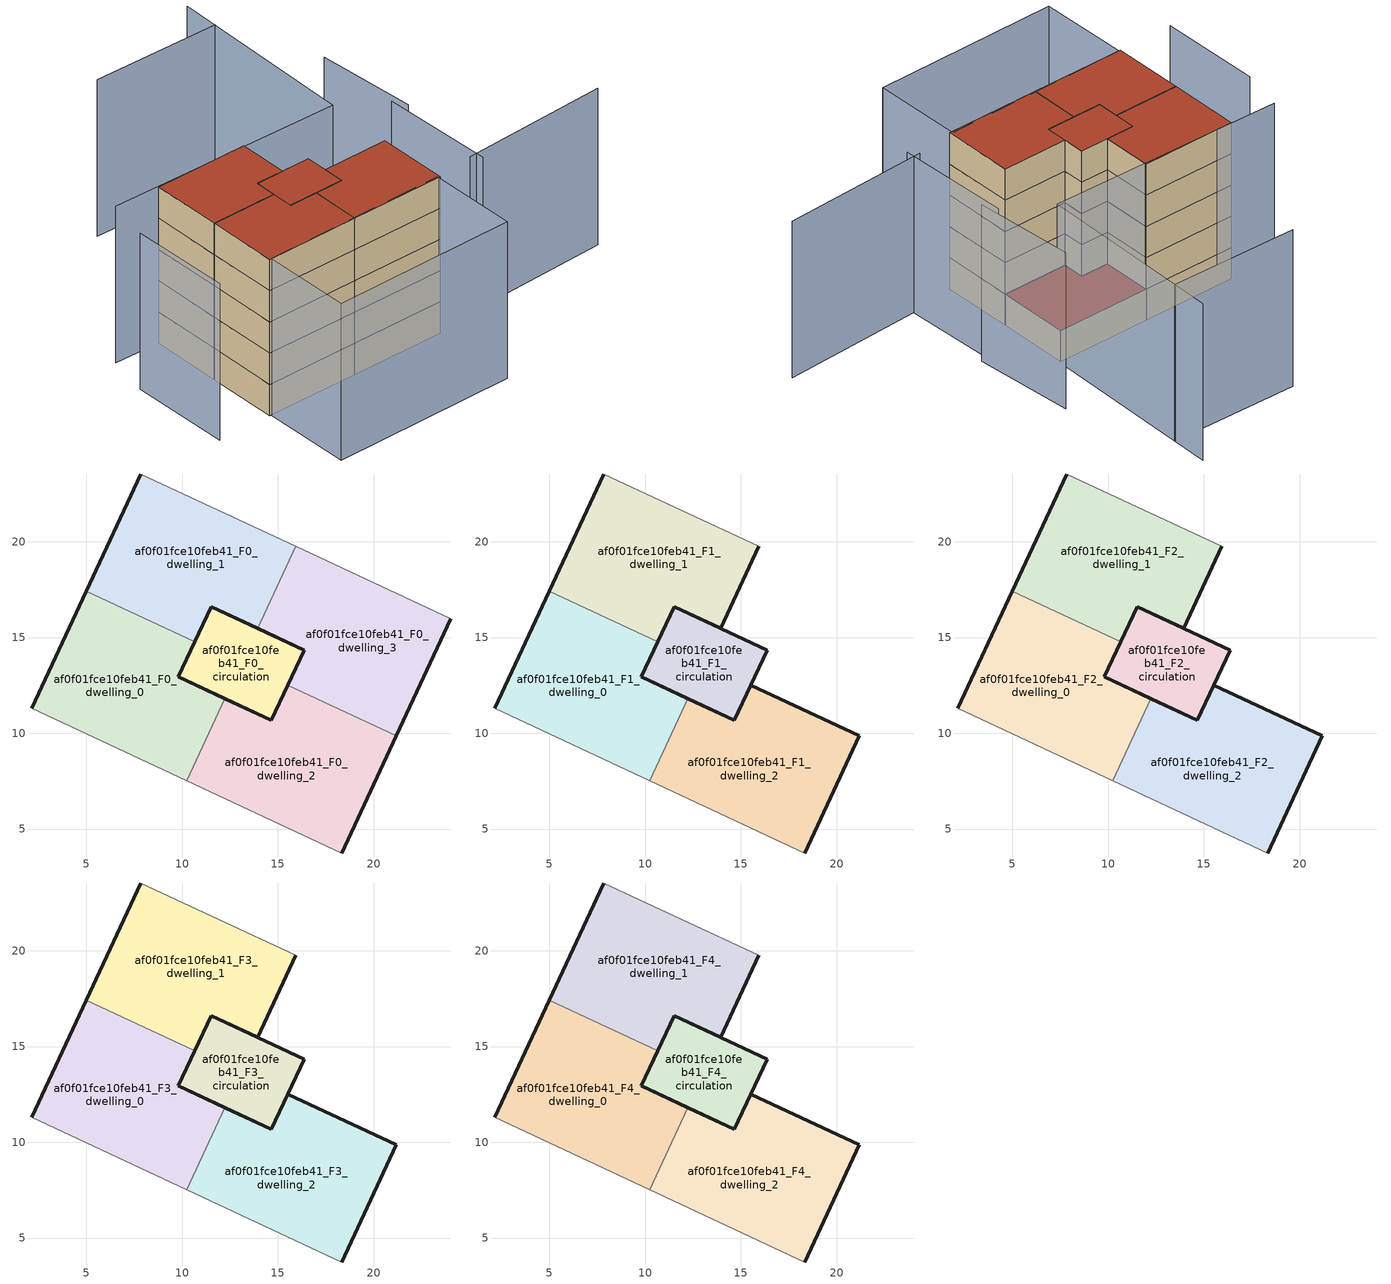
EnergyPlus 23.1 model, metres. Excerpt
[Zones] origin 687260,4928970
af0f01fce10feb41_F0_dwelling_0
 floor ground (EU_floor_Construction): 10.66,14.78 9.8,12.94 12.23,11.81 10.23,7.52 2.14,11.3 4.99,17.42 z0
 wall outside (EU_wall_Construction): 4.99,17.42 2.14,11.3 / 12.23,11.81 9.8,12.94 10.66,14.78 z0:3
 wall adiabatic (EU_wall_Construction): 2.14,11.3 10.23,7.52 z0:3
 wall to af0f01fce10feb41_F0_dwelling_2 (EU_wall_Construction): 10.23,7.52 12.23,11.81 z0:3
 wall to af0f01fce10feb41_F0_dwelling_1 (EU_wall_Construction): 10.66,14.78 4.99,17.42 z0:3
af0f01fce10feb41_F0_dwelling_1
 floor ground (EU_floor_Construction): 15.94,19.76 13.94,15.48 11.52,16.61 10.66,14.78 4.99,17.42 7.85,23.54 z0
 wall outside (EU_wall_Construction): 7.85,23.54 4.99,17.42 / 10.66,14.78 11.52,16.61 13.94,15.48 z0:3
 wall adiabatic (EU_wall_Construction): 15.94,19.76 7.85,23.54 z0:3
 wall to af0f01fce10feb41_F0_dwelling_3 (EU_wall_Construction): 13.94,15.48 15.94,19.76 z0:3
af0f01fce10feb41_F0_dwelling_2
 floor ground (EU_floor_Construction): 21.18,9.87 18.32,3.75 10.23,7.52 12.23,11.81 14.66,10.67 15.51,12.51 z0
 wall outside (EU_wall_Construction): 18.32,3.75 21.18,9.87 / 15.51,12.51 14.66,10.67 12.23,11.81 z0:3
 wall adiabatic (EU_wall_Construction): 10.23,7.52 18.32,3.75 z0:3
 wall to af0f01fce10feb41_F0_dwelling_3 (EU_wall_Construction): 21.18,9.87 15.51,12.51 z0:3
af0f01fce10feb41_F0_dwelling_3
 floor ground (EU_floor_Construction): 24.04,15.98 21.18,9.87 15.51,12.51 16.37,14.35 13.94,15.48 15.94,19.76 z0
 wall outside (EU_wall_Construction): 21.18,9.87 24.04,15.98 / 13.94,15.48 16.37,14.35 15.51,12.51 z0:3
 wall adiabatic (EU_wall_Construction): 24.04,15.98 15.94,19.76 z0:3
 roof outside (EU_roof_Construction): 21.18,9.87 24.04,15.98 15.94,19.76 13.94,15.48 16.37,14.35 15.51,12.51 z3
af0f01fce10feb41_F0_circulation
 floor ground (EU_floor_Construction): 16.37,14.35 14.66,10.67 9.8,12.94 11.52,16.61 z0
 wall outside (EU_wall_Construction): 14.66,10.67 16.37,14.35 11.52,16.61 9.8,12.94 14.66,10.67 z0:3
af0f01fce10feb41_F1_dwelling_0
 floor to af0f01fce10feb41_F0_dwelling_0 (EU_floor_Construction): 10.66,14.78 9.8,12.94 12.23,11.81 10.23,7.52 2.14,11.3 4.99,17.42 z3
 wall outside (EU_wall_Construction): 4.99,17.42 2.14,11.3 / 12.23,11.81 9.8,12.94 10.66,14.78 z3:6
 wall adiabatic (EU_wall_Construction): 2.14,11.3 10.23,7.52 z3:6
 wall to af0f01fce10feb41_F1_dwelling_2 (EU_wall_Construction): 10.23,7.52 12.23,11.81 z3:6
 wall to af0f01fce10feb41_F1_dwelling_1 (EU_wall_Construction): 10.66,14.78 4.99,17.42 z3:6
af0f01fce10feb41_F1_dwelling_1
 floor to af0f01fce10feb41_F0_dwelling_1 (EU_floor_Construction): 15.94,19.76 13.94,15.48 11.52,16.61 10.66,14.78 4.99,17.42 7.85,23.54 z3
 wall outside (EU_wall_Construction): 7.85,23.54 4.99,17.42 / 10.66,14.78 11.52,16.61 13.94,15.48 15.94,19.76 z3:6
 wall adiabatic (EU_wall_Construction): 15.94,19.76 7.85,23.54 z3:6
af0f01fce10feb41_F1_dwelling_2
 floor to af0f01fce10feb41_F0_dwelling_2 (EU_floor_Construction): 21.18,9.87 18.32,3.75 10.23,7.52 12.23,11.81 14.66,10.67 15.51,12.51 z3
 wall outside (EU_wall_Construction): 18.32,3.75 21.18,9.87 15.51,12.51 14.66,10.67 12.23,11.81 z3:6
 wall adiabatic (EU_wall_Construction): 10.23,7.52 18.32,3.75 z3:6
af0f01fce10feb41_F1_circulation
 floor to af0f01fce10feb41_F0_circulation (EU_floor_Construction): 16.37,14.35 14.66,10.67 9.8,12.94 11.52,16.61 z3
 wall outside (EU_wall_Construction): 14.66,10.67 16.37,14.35 11.52,16.61 9.8,12.94 14.66,10.67 z3:6
af0f01fce10feb41_F2_dwelling_0
 floor to af0f01fce10feb41_F1_dwelling_0 (EU_floor_Construction): 10.66,14.78 9.8,12.94 12.23,11.81 10.23,7.52 2.14,11.3 4.99,17.42 z6
 wall outside (EU_wall_Construction): 4.99,17.42 2.14,11.3 / 12.23,11.81 9.8,12.94 10.66,14.78 z6:9
 wall adiabatic (EU_wall_Construction): 2.14,11.3 10.23,7.52 z6:9
 wall to af0f01fce10feb41_F2_dwelling_2 (EU_wall_Construction): 10.23,7.52 12.23,11.81 z6:9
 wall to af0f01fce10feb41_F2_dwelling_1 (EU_wall_Construction): 10.66,14.78 4.99,17.42 z6:9
af0f01fce10feb41_F2_dwelling_1
 floor to af0f01fce10feb41_F1_dwelling_1 (EU_floor_Construction): 15.94,19.76 13.94,15.48 11.52,16.61 10.66,14.78 4.99,17.42 7.85,23.54 z6
 wall outside (EU_wall_Construction): 7.85,23.54 4.99,17.42 / 10.66,14.78 11.52,16.61 13.94,15.48 15.94,19.76 z6:9
 wall adiabatic (EU_wall_Construction): 15.94,19.76 7.85,23.54 z6:9
af0f01fce10feb41_F2_dwelling_2
 floor to af0f01fce10feb41_F1_dwelling_2 (EU_floor_Construction): 21.18,9.87 18.32,3.75 10.23,7.52 12.23,11.81 14.66,10.67 15.51,12.51 z6
 wall outside (EU_wall_Construction): 18.32,3.75 21.18,9.87 15.51,12.51 14.66,10.67 12.23,11.81 z6:9
 wall adiabatic (EU_wall_Construction): 10.23,7.52 18.32,3.75 z6:9
af0f01fce10feb41_F2_circulation
 floor to af0f01fce10feb41_F1_circulation (EU_floor_Construction): 16.37,14.35 14.66,10.67 9.8,12.94 11.52,16.61 z6
 wall outside (EU_wall_Construction): 14.66,10.67 16.37,14.35 11.52,16.61 9.8,12.94 14.66,10.67 z6:9
af0f01fce10feb41_F3_dwelling_0
 floor to af0f01fce10feb41_F2_dwelling_0 (EU_floor_Construction): 10.66,14.78 9.8,12.94 12.23,11.81 10.23,7.52 2.14,11.3 4.99,17.42 z9
 wall outside (EU_wall_Construction): 4.99,17.42 2.14,11.3 / 12.23,11.81 9.8,12.94 10.66,14.78 z9:12
 wall adiabatic (EU_wall_Construction): 2.14,11.3 10.23,7.52 z9:12
 wall to af0f01fce10feb41_F3_dwelling_2 (EU_wall_Construction): 10.23,7.52 12.23,11.81 z9:12
 wall to af0f01fce10feb41_F3_dwelling_1 (EU_wall_Construction): 10.66,14.78 4.99,17.42 z9:12
af0f01fce10feb41_F3_dwelling_1
 floor to af0f01fce10feb41_F2_dwelling_1 (EU_floor_Construction): 15.94,19.76 13.94,15.48 11.52,16.61 10.66,14.78 4.99,17.42 7.85,23.54 z9
 wall outside (EU_wall_Construction): 7.85,23.54 4.99,17.42 / 10.66,14.78 11.52,16.61 13.94,15.48 15.94,19.76 z9:12
 wall adiabatic (EU_wall_Construction): 15.94,19.76 7.85,23.54 z9:12
af0f01fce10feb41_F3_dwelling_2
 floor to af0f01fce10feb41_F2_dwelling_2 (EU_floor_Construction): 21.18,9.87 18.32,3.75 10.23,7.52 12.23,11.81 14.66,10.67 15.51,12.51 z9
 wall outside (EU_wall_Construction): 18.32,3.75 21.18,9.87 15.51,12.51 14.66,10.67 12.23,11.81 z9:12
 wall adiabatic (EU_wall_Construction): 10.23,7.52 18.32,3.75 z9:12
af0f01fce10feb41_F3_circulation
 floor to af0f01fce10feb41_F2_circulation (EU_floor_Construction): 16.37,14.35 14.66,10.67 9.8,12.94 11.52,16.61 z9
 wall outside (EU_wall_Construction): 14.66,10.67 16.37,14.35 11.52,16.61 9.8,12.94 14.66,10.67 z9:12
af0f01fce10feb41_F4_dwelling_0
 floor to af0f01fce10feb41_F3_dwelling_0 (EU_floor_Construction): 10.66,14.78 9.8,12.94 12.23,11.81 10.23,7.52 2.14,11.3 4.99,17.42 z12
 wall outside (EU_wall_Construction): 4.99,17.42 2.14,11.3 / 12.23,11.81 9.8,12.94 10.66,14.78 z12:15
 wall adiabatic (EU_wall_Construction): 2.14,11.3 10.23,7.52 z12:15
 wall to af0f01fce10feb41_F4_dwelling_2 (EU_wall_Construction): 10.23,7.52 12.23,11.81 z12:15
 wall to af0f01fce10feb41_F4_dwelling_1 (EU_wall_Construction): 10.66,14.78 4.99,17.42 z12:15
 roof outside (EU_roof_Construction): 10.23,7.52 12.23,11.81 9.8,12.94 10.66,14.78 4.99,17.42 2.14,11.3 z15
af0f01fce10feb41_F4_dwelling_1
 floor to af0f01fce10feb41_F3_dwelling_1 (EU_floor_Construction): 15.94,19.76 13.94,15.48 11.52,16.61 10.66,14.78 4.99,17.42 7.85,23.54 z12
 wall outside (EU_wall_Construction): 7.85,23.54 4.99,17.42 / 10.66,14.78 11.52,16.61 13.94,15.48 15.94,19.76 z12:15
 wall adiabatic (EU_wall_Construction): 15.94,19.76 7.85,23.54 z12:15
 roof outside (EU_roof_Construction): 13.94,15.48 15.94,19.76 7.85,23.54 4.99,17.42 10.66,14.78 11.52,16.61 z15
af0f01fce10feb41_F4_dwelling_2
 floor to af0f01fce10feb41_F3_dwelling_2 (EU_floor_Construction): 21.18,9.87 18.32,3.75 10.23,7.52 12.23,11.81 14.66,10.67 15.51,12.51 z12
 wall outside (EU_wall_Construction): 18.32,3.75 21.18,9.87 15.51,12.51 14.66,10.67 12.23,11.81 z12:15
 wall adiabatic (EU_wall_Construction): 10.23,7.52 18.32,3.75 z12:15
 roof outside (EU_roof_Construction): 18.32,3.75 21.18,9.87 15.51,12.51 14.66,10.67 12.23,11.81 10.23,7.52 z15
af0f01fce10feb41_F4_circulation
 floor to af0f01fce10feb41_F3_circulation (EU_floor_Construction): 16.37,14.35 14.66,10.67 9.8,12.94 11.52,16.61 z12
 wall outside (EU_wall_Construction): 14.66,10.67 16.37,14.35 11.52,16.61 9.8,12.94 14.66,10.67 z12:15
 roof outside (EU_roof_Construction): 14.66,10.67 16.37,14.35 11.52,16.61 9.8,12.94 z15
shading: 21.91,2.74 34.8,-2.55 / 22.19,1.81 26.49,11.63 / 26.52,10.24 29.91,19.06 / 1.32,22.21 -2.6,13.51 / 32.03,31.93 24,15.66 / 24,15.66 3.98,25.54 / 30.51,28.82 19.62,34.18 / -1.2,3.59 2.29,11.24 / 2.29,11.24 18.22,3.96 / 18.22,3.96 14.73,-3.68 / 14.73,-3.68 -1.2,3.59 z0:15
[Building]
EU S2 Campaign: North Axis=0; Terrain=City; Solar Distribution=FullExterior
[Site:Location]
Bologna: Latitude=44.5; Longitude=11.25; Time Zone=1; Elevation=37
[SizingPeriod:WeatherFileDays]
AnnualSizingPeriod: Begin Month=1; Begin Day of Month=1; End Month=12; End Day of Month=31; Day of Week for Start Day=Monday; Use Weather File Daylight Saving Period=No; Use Weather File Rain and Snow Indicators=No
[MATERIAL]
EU_InternalMass_Material: Roughness=MediumRough; Thickness=0.1; Conductivity=1; Density=1800; Specific Heat=900; Thermal Absorptance=0.9; Solar Absorptance=0.7; Visible Absorptance=0.7
[MATERIAL:NOMASS] Roughness=MediumRough; Thermal Absorptance=0.9; Solar Absorptance=0.7; Visible Absorptance=0.7
Name | Thermal Resistance
EU_wall_NoMass | 0.905828
EU_roof_NoMass | 0.37593
EU_floor_NoMass | 0.67114
[CONSTRUCTION]
EU_wall_Construction: EU_wall_NoMass
EU_roof_Construction: EU_roof_NoMass
EU_floor_Construction: EU_floor_NoMass
EU_InternalMass_Construction: EU_InternalMass_Material
[ZONE] Type=1; Multiplier=1; Ceiling Height=autocalculate; Floor Area=autocalculate; Part of Total Floor Area=Yes
Name | Volume
af0f01fce10feb41_F0_dwelling_0; af0f01fce10feb41_F1_dwelling_0; af0f01fce10feb41_F2_dwelling_0; af0f01fce10feb41_F3_dwelling_0; af0f01fce10feb41_F4_dwelling_0 | 164.664
af0f01fce10feb41_F0_dwelling_1; af0f01fce10feb41_F1_dwelling_1; af0f01fce10feb41_F2_dwelling_1; af0f01fce10feb41_F3_dwelling_1; af0f01fce10feb41_F4_dwelling_1; af0f01fce10feb41_F0_dwelling_2; af0f01fce10feb41_F1_dwelling_2; af0f01fce10feb41_F2_dwelling_2; af0f01fce10feb41_F3_dwelling_2; af0f01fce10feb41_F4_dwelling_2; af0f01fce10feb41_F0_dwelling_3 | 164.662
af0f01fce10feb41_F0_circulation; af0f01fce10feb41_F1_circulation; af0f01fce10feb41_F2_circulation; af0f01fce10feb41_F3_circulation; af0f01fce10feb41_F4_circulation | 65.1416
[INTERNALMASS] Construction=EU_InternalMass_Construction
Name | Zone or ZoneList | Surface Area
af0f01fce10feb41_F0_dwelling_0_EU_InternalMass | af0f01fce10feb41_F0_dwelling_0 | 54.8875
af0f01fce10feb41_F0_dwelling_1_EU_InternalMass | af0f01fce10feb41_F0_dwelling_1 | 54.8875
af0f01fce10feb41_F0_dwelling_2_EU_InternalMass | af0f01fce10feb41_F0_dwelling_2 | 54.8875
af0f01fce10feb41_F0_dwelling_3_EU_InternalMass | af0f01fce10feb41_F0_dwelling_3 | 54.8875
af0f01fce10feb41_F1_dwelling_0_EU_InternalMass | af0f01fce10feb41_F1_dwelling_0 | 109.775
af0f01fce10feb41_F1_dwelling_1_EU_InternalMass | af0f01fce10feb41_F1_dwelling_1 | 54.8875
af0f01fce10feb41_F1_dwelling_2_EU_InternalMass | af0f01fce10feb41_F1_dwelling_2 | 54.8875
af0f01fce10feb41_F2_dwelling_0_EU_InternalMass | af0f01fce10feb41_F2_dwelling_0 | 109.775
af0f01fce10feb41_F2_dwelling_1_EU_InternalMass | af0f01fce10feb41_F2_dwelling_1 | 54.8875
af0f01fce10feb41_F2_dwelling_2_EU_InternalMass | af0f01fce10feb41_F2_dwelling_2 | 54.8875
af0f01fce10feb41_F3_dwelling_0_EU_InternalMass | af0f01fce10feb41_F3_dwelling_0 | 109.775
af0f01fce10feb41_F3_dwelling_1_EU_InternalMass | af0f01fce10feb41_F3_dwelling_1 | 54.8875
af0f01fce10feb41_F3_dwelling_2_EU_InternalMass | af0f01fce10feb41_F3_dwelling_2 | 54.8875
af0f01fce10feb41_F4_dwelling_0_EU_InternalMass | af0f01fce10feb41_F4_dwelling_0 | 109.775
af0f01fce10feb41_F4_dwelling_1_EU_InternalMass | af0f01fce10feb41_F4_dwelling_1 | 54.8875
af0f01fce10feb41_F4_dwelling_2_EU_InternalMass | af0f01fce10feb41_F4_dwelling_2 | 54.8875
[OTHEREQUIPMENT] Fuel Type=Electricity; Design Level Calculation Method=Watts/Area; Power per Zone Floor Area=1; Fraction Latent=0; Fraction Radiant=0; Fraction Lost=0; Carbon Dioxide Generation Rate=0; EndUse Subcategory=EU_Step8_InternalGains
Name | Zone or ZoneList or Space or SpaceList | Schedule
EU_Step8_InternalGain_af0f01fce10feb41_F0_dwelling_0_f000 | af0f01fce10feb41_F0_dwelling_0 | EU_Step8_GainSchedule_af0f01fce10feb41_F0_dwelling_0_f000
EU_Step8_InternalGain_af0f01fce10feb41_F0_dwelling_1_f000 | af0f01fce10feb41_F0_dwelling_1 | EU_Step8_GainSchedule_af0f01fce10feb41_F0_dwelling_1_f000
EU_Step8_InternalGain_af0f01fce10feb41_F0_dwelling_2_f000 | af0f01fce10feb41_F0_dwelling_2 | EU_Step8_GainSchedule_af0f01fce10feb41_F0_dwelling_2_f000
EU_Step8_InternalGain_af0f01fce10feb41_F0_dwelling_3_f000 | af0f01fce10feb41_F0_dwelling_3 | EU_Step8_GainSchedule_af0f01fce10feb41_F0_dwelling_3_f000
EU_Step8_InternalGain_af0f01fce10feb41_F1_dwelling_0_f000 | af0f01fce10feb41_F1_dwelling_0 | EU_Step8_GainSchedule_af0f01fce10feb41_F1_dwelling_0_f000
EU_Step8_InternalGain_af0f01fce10feb41_F1_dwelling_1_f000 | af0f01fce10feb41_F1_dwelling_1 | EU_Step8_GainSchedule_af0f01fce10feb41_F1_dwelling_1_f000
EU_Step8_InternalGain_af0f01fce10feb41_F1_dwelling_2_f000 | af0f01fce10feb41_F1_dwelling_2 | EU_Step8_GainSchedule_af0f01fce10feb41_F1_dwelling_2_f000
EU_Step8_InternalGain_af0f01fce10feb41_F2_dwelling_0_f000 | af0f01fce10feb41_F2_dwelling_0 | EU_Step8_GainSchedule_af0f01fce10feb41_F2_dwelling_0_f000
EU_Step8_InternalGain_af0f01fce10feb41_F2_dwelling_1_f000 | af0f01fce10feb41_F2_dwelling_1 | EU_Step8_GainSchedule_af0f01fce10feb41_F2_dwelling_1_f000
EU_Step8_InternalGain_af0f01fce10feb41_F2_dwelling_2_f000 | af0f01fce10feb41_F2_dwelling_2 | EU_Step8_GainSchedule_af0f01fce10feb41_F2_dwelling_2_f000
EU_Step8_InternalGain_af0f01fce10feb41_F3_dwelling_0_f000 | af0f01fce10feb41_F3_dwelling_0 | EU_Step8_GainSchedule_af0f01fce10feb41_F3_dwelling_0_f000
EU_Step8_InternalGain_af0f01fce10feb41_F3_dwelling_1_f000 | af0f01fce10feb41_F3_dwelling_1 | EU_Step8_GainSchedule_af0f01fce10feb41_F3_dwelling_1_f000
EU_Step8_InternalGain_af0f01fce10feb41_F3_dwelling_2_f000 | af0f01fce10feb41_F3_dwelling_2 | EU_Step8_GainSchedule_af0f01fce10feb41_F3_dwelling_2_f000
EU_Step8_InternalGain_af0f01fce10feb41_F4_dwelling_0_f000 | af0f01fce10feb41_F4_dwelling_0 | EU_Step8_GainSchedule_af0f01fce10feb41_F4_dwelling_0_f000
EU_Step8_InternalGain_af0f01fce10feb41_F4_dwelling_1_f000 | af0f01fce10feb41_F4_dwelling_1 | EU_Step8_GainSchedule_af0f01fce10feb41_F4_dwelling_1_f000
EU_Step8_InternalGain_af0f01fce10feb41_F4_dwelling_2_f000 | af0f01fce10feb41_F4_dwelling_2 | EU_Step8_GainSchedule_af0f01fce10feb41_F4_dwelling_2_f000
[ZONEINFILTRATION:DESIGNFLOWRATE] Schedule=EU_AlwaysOn; Design Flow Rate Calculation Method=Flow/Area; Flow Rate per Floor Area=0.0005; Constant Term Coefficient=1; Temperature Term Coefficient=0; Velocity Term Coefficient=0; Velocity Squared Term Coefficient=0
Name | Zone or ZoneList or Space or SpaceList
EU_Circulation_Infiltration_af0f01fce10feb41_F0_circulation | af0f01fce10feb41_F0_circulation
EU_Circulation_Infiltration_af0f01fce10feb41_F1_circulation | af0f01fce10feb41_F1_circulation
EU_Circulation_Infiltration_af0f01fce10feb41_F2_circulation | af0f01fce10feb41_F2_circulation
EU_Circulation_Infiltration_af0f01fce10feb41_F3_circulation | af0f01fce10feb41_F3_circulation
EU_Circulation_Infiltration_af0f01fce10feb41_F4_circulation | af0f01fce10feb41_F4_circulation
[ZONEVENTILATION:DESIGNFLOWRATE] Schedule=EU_AlwaysOn; Design Flow Rate Calculation Method=AirChanges/Hour; Air Changes per Hour=0.73129; Ventilation Type=Natural; Fan Pressure Rise=0; Fan Total Efficiency=1; Constant Term Coefficient=1; Temperature Term Coefficient=0; Velocity Term Coefficient=0; Velocity Squared Term Coefficient=0; Minimum Indoor Temperature=-100; Maximum Indoor Temperature=100; Delta Temperature=-100; Minimum Outdoor Temperature=-100; Maximum Outdoor Temperature=100; Maximum Wind Speed=40
Name | Zone or ZoneList or Space or SpaceList
EU_ConstantAir_af0f01fce10feb41_F0_dwelling_0 | af0f01fce10feb41_F0_dwelling_0
EU_ConstantAir_af0f01fce10feb41_F0_dwelling_1 | af0f01fce10feb41_F0_dwelling_1
EU_ConstantAir_af0f01fce10feb41_F0_dwelling_2 | af0f01fce10feb41_F0_dwelling_2
EU_ConstantAir_af0f01fce10feb41_F0_dwelling_3 | af0f01fce10feb41_F0_dwelling_3
EU_ConstantAir_af0f01fce10feb41_F1_dwelling_0 | af0f01fce10feb41_F1_dwelling_0
EU_ConstantAir_af0f01fce10feb41_F1_dwelling_1 | af0f01fce10feb41_F1_dwelling_1
EU_ConstantAir_af0f01fce10feb41_F1_dwelling_2 | af0f01fce10feb41_F1_dwelling_2
EU_ConstantAir_af0f01fce10feb41_F2_dwelling_0 | af0f01fce10feb41_F2_dwelling_0
EU_ConstantAir_af0f01fce10feb41_F2_dwelling_1 | af0f01fce10feb41_F2_dwelling_1
EU_ConstantAir_af0f01fce10feb41_F2_dwelling_2 | af0f01fce10feb41_F2_dwelling_2
EU_ConstantAir_af0f01fce10feb41_F3_dwelling_0 | af0f01fce10feb41_F3_dwelling_0
EU_ConstantAir_af0f01fce10feb41_F3_dwelling_1 | af0f01fce10feb41_F3_dwelling_1
EU_ConstantAir_af0f01fce10feb41_F3_dwelling_2 | af0f01fce10feb41_F3_dwelling_2
EU_ConstantAir_af0f01fce10feb41_F4_dwelling_0 | af0f01fce10feb41_F4_dwelling_0
EU_ConstantAir_af0f01fce10feb41_F4_dwelling_1 | af0f01fce10feb41_F4_dwelling_1
EU_ConstantAir_af0f01fce10feb41_F4_dwelling_2 | af0f01fce10feb41_F4_dwelling_2
[HVACTEMPLATE:THERMOSTAT] Constant Heating Setpoint=20; Constant Cooling Setpoint=50
EU_HeatOnly_af0f01fce10feb41_F0_dwelling_0; EU_HeatOnly_af0f01fce10feb41_F0_dwelling_1; EU_HeatOnly_af0f01fce10feb41_F0_dwelling_2; EU_HeatOnly_af0f01fce10feb41_F0_dwelling_3; EU_HeatOnly_af0f01fce10feb41_F1_dwelling_0; EU_HeatOnly_af0f01fce10feb41_F1_dwelling_1; EU_HeatOnly_af0f01fce10feb41_F1_dwelling_2; EU_HeatOnly_af0f01fce10feb41_F2_dwelling_0; EU_HeatOnly_af0f01fce10feb41_F2_dwelling_1; EU_HeatOnly_af0f01fce10feb41_F2_dwelling_2; EU_HeatOnly_af0f01fce10feb41_F3_dwelling_0; EU_HeatOnly_af0f01fce10feb41_F3_dwelling_1; EU_HeatOnly_af0f01fce10feb41_F3_dwelling_2; EU_HeatOnly_af0f01fce10feb41_F4_dwelling_0; EU_HeatOnly_af0f01fce10feb41_F4_dwelling_1; EU_HeatOnly_af0f01fce10feb41_F4_dwelling_2
[HVACTEMPLATE:ZONE:IDEALLOADSAIRSYSTEM] System Availability Schedule=EU_AlwaysOn; Maximum Heating Supply Air Temperature=50; Minimum Cooling Supply Air Temperature=13; Maximum Heating Supply Air Humidity Ratio=0.0156; Minimum Cooling Supply Air Humidity Ratio=0.0077; Heating Limit=NoLimit; Cooling Limit=NoLimit; Heating Availability Schedule=EU_AlwaysOn; Cooling Availability Schedule=EU_CoolingOff; Dehumidification Control Type=ConstantSensibleHeatRatio; Cooling Sensible Heat Ratio=0.7; Dehumidification Setpoint=60; Humidification Control Type=None; Humidification Setpoint=30; Outdoor Air Method=None; Outdoor Air Flow Rate per Person=0.00944; Outdoor Air Flow Rate per Zone Floor Area=0; Outdoor Air Flow Rate per Zone=0; Demand Controlled Ventilation Type=None; Outdoor Air Economizer Type=NoEconomizer; Heat Recovery Type=None; Sensible Heat Recovery Effectiveness=0.7; Latent Heat Recovery Effectiveness=0.65
Name | Template Thermostat
af0f01fce10feb41_F0_dwelling_0 | EU_HeatOnly_af0f01fce10feb41_F0_dwelling_0
af0f01fce10feb41_F0_dwelling_1 | EU_HeatOnly_af0f01fce10feb41_F0_dwelling_1
af0f01fce10feb41_F0_dwelling_2 | EU_HeatOnly_af0f01fce10feb41_F0_dwelling_2
af0f01fce10feb41_F0_dwelling_3 | EU_HeatOnly_af0f01fce10feb41_F0_dwelling_3
af0f01fce10feb41_F1_dwelling_0 | EU_HeatOnly_af0f01fce10feb41_F1_dwelling_0
af0f01fce10feb41_F1_dwelling_1 | EU_HeatOnly_af0f01fce10feb41_F1_dwelling_1
af0f01fce10feb41_F1_dwelling_2 | EU_HeatOnly_af0f01fce10feb41_F1_dwelling_2
af0f01fce10feb41_F2_dwelling_0 | EU_HeatOnly_af0f01fce10feb41_F2_dwelling_0
af0f01fce10feb41_F2_dwelling_1 | EU_HeatOnly_af0f01fce10feb41_F2_dwelling_1
af0f01fce10feb41_F2_dwelling_2 | EU_HeatOnly_af0f01fce10feb41_F2_dwelling_2
af0f01fce10feb41_F3_dwelling_0 | EU_HeatOnly_af0f01fce10feb41_F3_dwelling_0
af0f01fce10feb41_F3_dwelling_1 | EU_HeatOnly_af0f01fce10feb41_F3_dwelling_1
af0f01fce10feb41_F3_dwelling_2 | EU_HeatOnly_af0f01fce10feb41_F3_dwelling_2
af0f01fce10feb41_F4_dwelling_0 | EU_HeatOnly_af0f01fce10feb41_F4_dwelling_0
af0f01fce10feb41_F4_dwelling_1 | EU_HeatOnly_af0f01fce10feb41_F4_dwelling_1
af0f01fce10feb41_F4_dwelling_2 | EU_HeatOnly_af0f01fce10feb41_F4_dwelling_2
[SIZING:ZONE] Zone Cooling Design Supply Air Temperature Input Method=SupplyAirTemperature; Zone Cooling Design Supply Air Temperature=13; Zone Heating Design Supply Air Temperature Input Method=SupplyAirTemperature; Zone Heating Design Supply Air Temperature=50; Zone Cooling Design Supply Air Humidity Ratio=0.008; Zone Heating Design Supply Air Humidity Ratio=0.008; Cooling Design Air Flow Method=DesignDay; Cooling Design Air Flow Rate=0; Cooling Minimum Air Flow per Zone Floor Area=0.000762; Cooling Minimum Air Flow=0; Cooling Minimum Air Flow Fraction=0.2; Heating Design Air Flow Method=DesignDay; Heating Design Air Flow Rate=0; Heating Maximum Air Flow per Zone Floor Area=0.002032; Heating Maximum Air Flow=0.141576; Heating Maximum Air Flow Fraction=0.3; Account for Dedicated Outdoor Air System=No; Dedicated Outdoor Air System Control Strategy=NeutralSupplyAir; Dedicated Outdoor Air Low Setpoint Temperature for Design=autosize; Dedicated Outdoor Air High Setpoint Temperature for Design=autosize; Zone Load Sizing Method=Sensible Load Only No Latent Load; Zone Latent Cooling Design Supply Air Humidity Ratio Input Method=HumidityRatioDifference; Zone Cooling Design Supply Air Humidity Ratio Difference=0.005; Zone Latent Heating Design Supply Air Humidity Ratio Input Method=HumidityRatioDifference; Zone Humidification Design Supply Air Humidity Ratio Difference=0.005
af0f01fce10feb41_F0_dwelling_0; af0f01fce10feb41_F0_dwelling_1; af0f01fce10feb41_F0_dwelling_2; af0f01fce10feb41_F0_dwelling_3; af0f01fce10feb41_F1_dwelling_0; af0f01fce10feb41_F1_dwelling_1; af0f01fce10feb41_F1_dwelling_2; af0f01fce10feb41_F2_dwelling_0; af0f01fce10feb41_F2_dwelling_1; af0f01fce10feb41_F2_dwelling_2; af0f01fce10feb41_F3_dwelling_0; af0f01fce10feb41_F3_dwelling_1; af0f01fce10feb41_F3_dwelling_2; af0f01fce10feb41_F4_dwelling_0; af0f01fce10feb41_F4_dwelling_1; af0f01fce10feb41_F4_dwelling_2
[SCHEDULE:CONSTANT]
Name | Hourly Value
EU_AlwaysOn | 1
EU_CoolingOff | 0
[SCHEDULE:FILE] Column Number=1; Rows to Skip at Top=0; Number of Hours of Data=8760; Column Separator=Comma; Interpolate to Timestep=No; Minutes per Item=60; Adjust Schedule for Daylight Savings=Yes
Name | File
EU_Step8_GainSchedule_af0f01fce10feb41_F0_dwelling_0_f000 | ../../schedules/af0f01fce10feb41/af0f01fce10feb41_F0_dwelling_0_f000_gain.csv
EU_Step8_GainSchedule_af0f01fce10feb41_F0_dwelling_1_f000 | ../../schedules/af0f01fce10feb41/af0f01fce10feb41_F0_dwelling_1_f000_gain.csv
EU_Step8_GainSchedule_af0f01fce10feb41_F0_dwelling_2_f000 | ../../schedules/af0f01fce10feb41/af0f01fce10feb41_F0_dwelling_2_f000_gain.csv
EU_Step8_GainSchedule_af0f01fce10feb41_F0_dwelling_3_f000 | ../../schedules/af0f01fce10feb41/af0f01fce10feb41_F0_dwelling_3_f000_gain.csv
EU_Step8_GainSchedule_af0f01fce10feb41_F1_dwelling_0_f000 | ../../schedules/af0f01fce10feb41/af0f01fce10feb41_F1_dwelling_0_f000_gain.csv
EU_Step8_GainSchedule_af0f01fce10feb41_F1_dwelling_1_f000 | ../../schedules/af0f01fce10feb41/af0f01fce10feb41_F1_dwelling_1_f000_gain.csv
EU_Step8_GainSchedule_af0f01fce10feb41_F1_dwelling_2_f000 | ../../schedules/af0f01fce10feb41/af0f01fce10feb41_F1_dwelling_2_f000_gain.csv
EU_Step8_GainSchedule_af0f01fce10feb41_F2_dwelling_0_f000 | ../../schedules/af0f01fce10feb41/af0f01fce10feb41_F2_dwelling_0_f000_gain.csv
EU_Step8_GainSchedule_af0f01fce10feb41_F2_dwelling_1_f000 | ../../schedules/af0f01fce10feb41/af0f01fce10feb41_F2_dwelling_1_f000_gain.csv
EU_Step8_GainSchedule_af0f01fce10feb41_F2_dwelling_2_f000 | ../../schedules/af0f01fce10feb41/af0f01fce10feb41_F2_dwelling_2_f000_gain.csv
EU_Step8_GainSchedule_af0f01fce10feb41_F3_dwelling_0_f000 | ../../schedules/af0f01fce10feb41/af0f01fce10feb41_F3_dwelling_0_f000_gain.csv
EU_Step8_GainSchedule_af0f01fce10feb41_F3_dwelling_1_f000 | ../../schedules/af0f01fce10feb41/af0f01fce10feb41_F3_dwelling_1_f000_gain.csv
EU_Step8_GainSchedule_af0f01fce10feb41_F3_dwelling_2_f000 | ../../schedules/af0f01fce10feb41/af0f01fce10feb41_F3_dwelling_2_f000_gain.csv
EU_Step8_GainSchedule_af0f01fce10feb41_F4_dwelling_0_f000 | ../../schedules/af0f01fce10feb41/af0f01fce10feb41_F4_dwelling_0_f000_gain.csv
EU_Step8_GainSchedule_af0f01fce10feb41_F4_dwelling_1_f000 | ../../schedules/af0f01fce10feb41/af0f01fce10feb41_F4_dwelling_1_f000_gain.csv
EU_Step8_GainSchedule_af0f01fce10feb41_F4_dwelling_2_f000 | ../../schedules/af0f01fce10feb41/af0f01fce10feb41_F4_dwelling_2_f000_gain.csv
